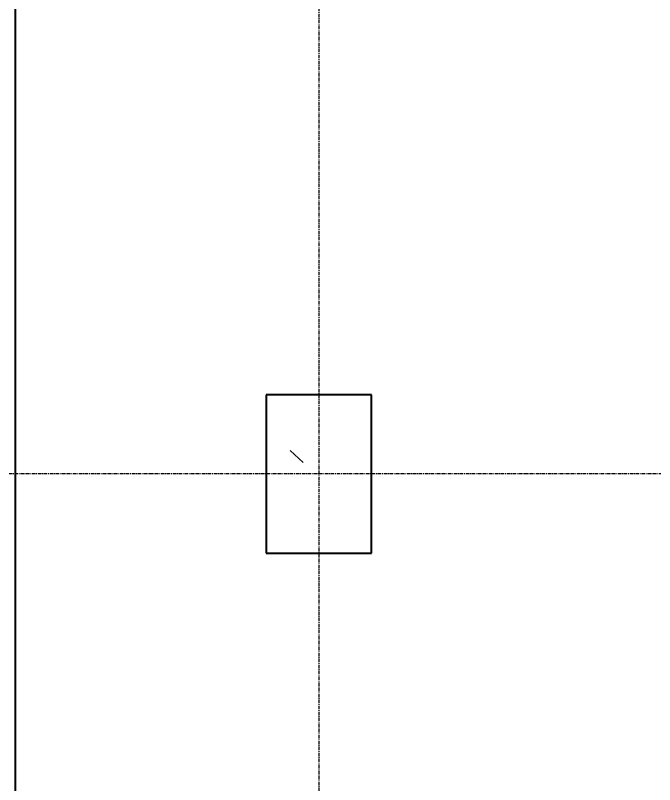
# Model space of a CAD drawing. Header units: millimetres. Extents: x 2140 to 223837, y 2113 to 170313.
# Drawn here: x 16511 to 18935, y 112580 to 115495 of the extents above; entities that cross this region are included whole.
import ezdxf

# ---------------------------------------------------------------- set-up
doc = ezdxf.new("R2010")
doc.units = ezdxf.units.MM
doc.linetypes.add('Линия сетки', pattern=[22.225, 12.7, -3.175, 3.175, -3.175])
doc.layers.add('S-COLS', color=7, linetype='Continuous', lineweight=18)
doc.layers.add('Стены', color=7, linetype='Continuous')

# ---------------------------------------------------------------- blocks, each defined once
blk = doc.blocks.new('Сборный железобетон-Колонна 1 - 600x400-V32-В_АР_ПЭ_01 Этаж')
at = {"layer": 'S-COLS', "lineweight": 9}
h = blk.add_hatch(dxfattribs=at)
h.set_pattern_fill('FP_33', color=256, style=0, pattern_type=2)
h.set_pattern_definition([(320, (-29152.2, -46223.1), (-127.512, -1457.472), [152.4, -1676.4]), (265, (-29152.2, -46223.1), (1528.454, 281.942), [121.92, -1341.12]), (10.451, (-29162.8, -46344.6), (1400.933, -1175.54), [129.52, -1424.72]), (316.184, (-28745.8, -46223.1), (-336.34, -2168.63), [228.6, -2514.6]), (6.636, (-28773.8, -46403.8), (1979.42, -1899.22), [194.28, -2137.08]), (261.184, (-28745.8, -46223), (1979.4, -1899.24), [182.88, -2011.68]), (291, (-28847.4, -46426.3), (-818.121, -1212.915), [152.4, -1676.4]), (236, (-28847.4, -46426.3), (1473.504, -494.417), [121.92, -1341.12]), (341.451, (-28915.6, -46527.4), (655.37, -1707.337), [129.52, -1424.72]), (307.5, (-29152.2, -46223.1), (676.44, -24.7094), [67.056, -1257.808, 67.056, -2640.584]), (307.5, (-29152.2, -46223.1), (676.44, -24.7094), [-1391.92, -1294.384, 67.056, -1279.144]), (277.5, (-29152.2, -46223.1), (801.444, -534.558), [67.056, -709.168, 67.056, -1740.408]), (277.5, (-29152.2, -46223.1), (801.444, -534.558), [-843.28, -1227.328, 67.056, -446.024]), (237.5, (-29152.2, -45769.96), (-45.831, -1084.7275), [67.056, -440.944, 67.056, -3621.024]), (237.5, (-29152.2, -45769.96), (-45.831, -1084.7275), [-575.056, -1517.904, 67.056, -2036.064]), (227.5, (-29152.2, -45566.8), (203.414, -1185.035), [67.056, -593.344, 67.056, -2479.04]), (227.5, (-29152.2, -45566.8), (203.414, -1185.035), [-727.456, -985.52, 67.056, -1426.464])])
h.paths.add_polyline_path([(-325, 215), (-325, -175), (275, -175), (275, 225), (-325, 225)], flags=0)
at = {"layer": 'S-COLS', "lineweight": 40}
for p, q in [((275, 225), (-325, 225)), ((-325, 225), (-325, 215)), ((-325, 215), (-325, -165)), ((275, 215), (275, 225)), ((275, -165), (275, 215)), ((-325, -165), (-325, -175)), ((275, -175), (275, -165)), ((-325, -175), (275, -175))]:
    blk.add_line(p, q, dxfattribs=at)
blk = doc.blocks.new('Помещение')
at = {"color": 9, "linetype": 'Линия сетки', "true_color": 0xc7c8ca}
for p, q in [((15521.9036, 162172.4828), (15521.9036, 19239.4514)), ((113992.9741, 111644.9347), (7061.0864, 111644.9347))]:
    blk.add_line(p, q, dxfattribs=at)
at = {"lineweight": 40}
blk.add_line((14371.9036, 98844.9347), (14371.9036, 136644.9347), dxfattribs=at)
at = {"rotation": 90.0000000000002}
blk.add_blockref('Сборный железобетон-Колонна 1 - 600x400-V32-В_АР_ПЭ_01 Этаж', (15546.9036, 111669.9347), dxfattribs=at)

msp = doc.modelspace()

# ---------------------------------------------------------------- block references
at = {"layer": 'Стены'}
msp.add_blockref('Помещение', (2139.8, 2112.9), dxfattribs=at)

doc.saveas('drawing.dxf')
